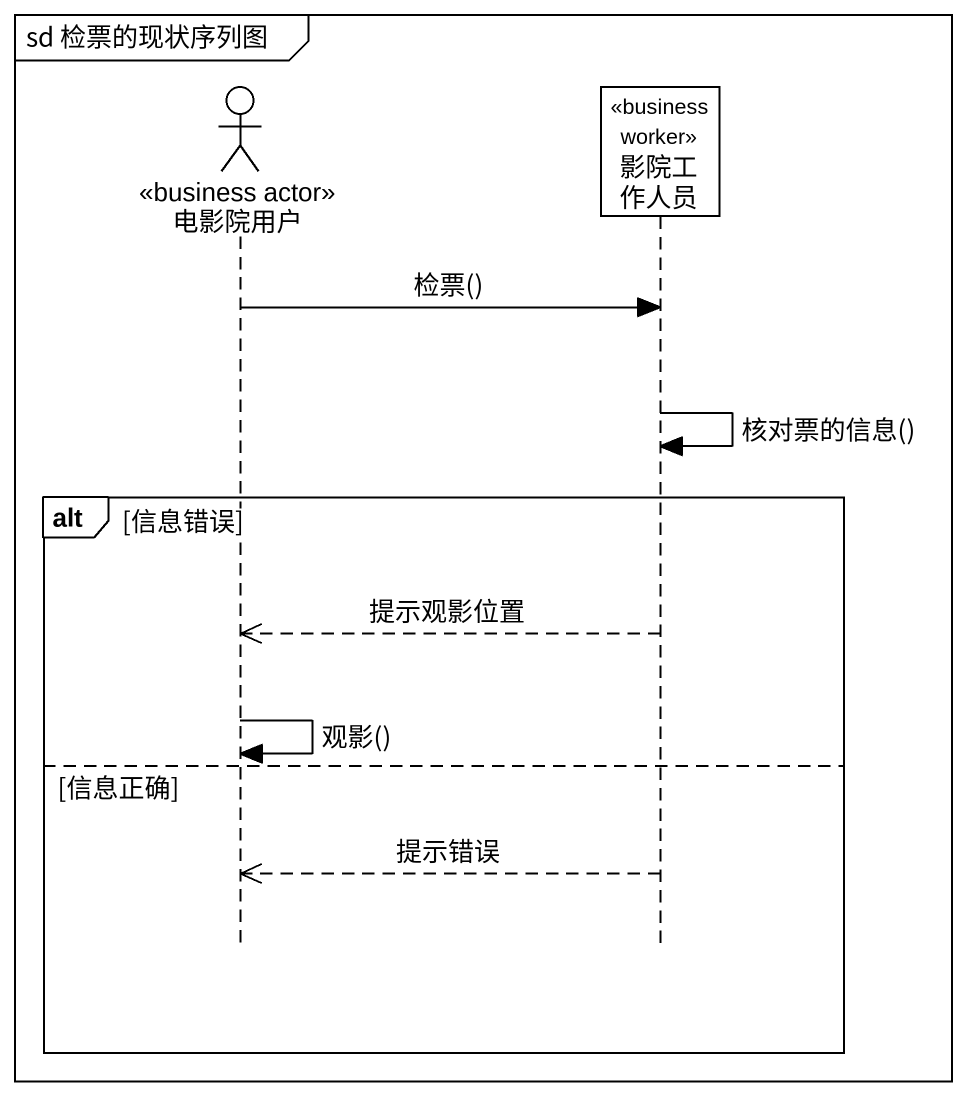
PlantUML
@startuml
mainframe sd 检票的现状序列图
hide footbox
actor 电影院用户 <<business actor>>
participant 影院工作人员 <<business worker>>

电影院用户 -> 影院工作人员 : 检票()
影院工作人员 -> 影院工作人员 : 核对票的信息()
alt 信息错误
  影院工作人员 -->> 电影院用户 : 提示观影位置
  电影院用户 -> 电影院用户 : 观影()
else 信息正确
  影院工作人员 -->> 电影院用户 : 提示错误
end
@enduml
